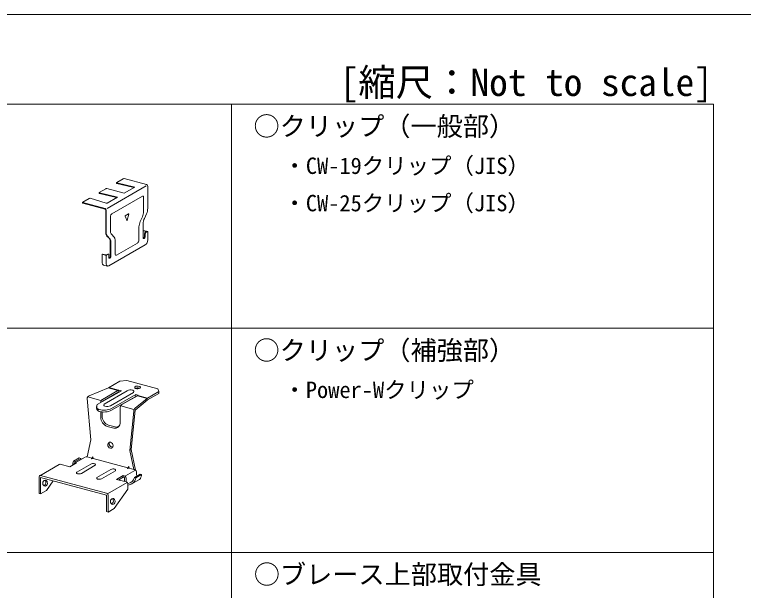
# Model space of a CAD drawing. Units: millimetres on the paper, enlarged 40 times. Extents: x -7800 to 7800, y -5387 to 5300.
# Drawn here: x -1950 to 0, y 3758 to 5300 of the extents above; entities that cross this region are included whole.
import ezdxf
from ezdxf.enums import TextEntityAlignment as Align

# ---------------------------------------------------------------- set-up
doc = ezdxf.new("R2010")
doc.units = ezdxf.units.MM
doc.header["$LTSCALE"] = 40
doc.layers.add('0-6_文字', color=7, linetype='Continuous')
doc.layers.add('F-6_文字', color=7, linetype='Continuous')
doc.layers.add('0-A_クリップ', color=7, linetype='Continuous', lineweight=18)
doc.layers.add('F-3_野縁', color=3, linetype='Continuous', lineweight=18)
doc.styles.add('ＭＳ ゴシック', font='')
doc.styles.get('ＭＳ ゴシック').set_extended_font_data('MS Gothic')

msp = doc.modelspace()

# ---------------------------------------------------------------- linework, layer by layer
at = {"layer": '0-A_クリップ'}
for p, q in [((-1659.22, 4860.48), (-1676.78, 4850.34)), ((-1597.09, 4844.82), (-1656.73, 4860.8)), ((-1702.45, 4781.17), (-1597.8, 4841.59)), ((-1677.24, 4849.79), (-1677.24, 4847.87)), ((-1676.63, 4849.32), (-1628.18, 4838.16)), ((-1676.63, 4847.4), (-1630.56, 4836.79)), ((-1593.75, 4840.09), (-1593.75, 4781.12)), ((-1723.8, 4822.91), (-1723.8, 4820.99)), ((-1705.78, 4833.6), (-1723.34, 4823.46)), ((-1723.18, 4822.44), (-1674.74, 4811.28)), ((-1723.18, 4820.52), (-1677.12, 4809.91)), ((-1768.2, 4797.28), (-1768.2, 4795.36)), ((-1767.74, 4797.82), (-1750.18, 4807.96)), ((-1704.81, 4795.03), (-1747.69, 4808.29)), ((-1674.74, 4811.28), (-1702.43, 4795.29)), ((-1690.2, 4766.07), (-1608.15, 4813.44)), ((-1604.95, 4811.6), (-1604.95, 4772.84)), ((-1707.94, 4780.82), (-1767.59, 4796.8)), ((-1767.59, 4794.88), (-1707.94, 4778.9)), ((-1706.27, 4776.54), (-1706.27, 4714.49)), ((-1704.6, 4776.09), (-1704.6, 4714.05)), ((-1704.6, 4776.09), (-1704.6, 4714.05)), ((-1693.4, 4760.53), (-1693.4, 4718.7)), ((-1654.34, 4759.81), (-1649.78, 4749.28)), ((-1644.84, 4766.4), (-1653.88, 4761.18)), ((-1648.76, 4749.34), (-1644.02, 4765.76)), ((-1608.15, 4758.36), (-1613.95, 4745.89)), ((-1602.75, 4754.17), (-1596.95, 4766.64)), ((-1605.95, 4739.69), (-1605.95, 4703.29)), ((-1617.15, 4731.41), (-1617.15, 4696.56)), ((-1604.88, 4722.11), (-1605.95, 4721.49)), ((-1596.75, 4718.81), (-1605.95, 4721.27)), ((-1604.88, 4722.11), (-1593.75, 4719.13)), ((-1599.3, 4715.93), (-1593.75, 4719.13)), ((-1593.75, 4719.13), (-1593.75, 4696.73)), ((-1703.07, 4706.78), (-1697.28, 4701.01)), ((-1701.4, 4706.34), (-1695.61, 4700.56)), ((-1690.2, 4710.98), (-1684.41, 4705.21)), ((-1602.07, 4706.94), (-1602.07, 4714.14)), ((-1596.75, 4718.81), (-1600.97, 4716.38)), ((-1600.4, 4706.49), (-1600.4, 4713.69)), ((-1697.95, 4626.97), (-1600.4, 4683.29)), ((-1694.08, 4693.3), (-1694.08, 4653.82)), ((-1692.41, 4653.37), (-1692.41, 4692.85)), ((-1681.21, 4659.57), (-1681.21, 4697.5)), ((-1676.89, 4655.86), (-1621.47, 4687.86)), ((-1715.73, 4658.11), (-1714.4, 4658.88)), ((-1715.73, 4635.71), (-1715.73, 4658.11)), ((-1704.6, 4655.13), (-1715.73, 4658.11)), ((-1714.4, 4658.88), (-1704.94, 4656.34)), ((-1704.94, 4656.34), (-1700.73, 4658.78)), ((-1704.6, 4655.13), (-1699.06, 4658.33)), ((-1704.6, 4655.13), (-1704.6, 4632.73)), ((-1704.6, 4632.73), (-1704.6, 4642.33)), ((-1700.17, 4658.88), (-1698.5, 4658.43)), ((-1697.95, 4650.17), (-1697.95, 4657.37)), ((-1712.44, 4629.32), (-1701.31, 4626.34)), ((-1668.19, 4318.45), (-1698.95, 4300.69)), ((-1668.19, 4318.45), (-1650.07, 4320.09)), ((-1650.07, 4320.09), (-1566.61, 4297.73)), ((-1750.24, 4279), (-1698.95, 4300.69)), ((-1728.72, 4255.57), (-1664.18, 4292.83)), ((-1714.79, 4269.5), (-1673.56, 4293.3)), ((-1710.6, 4257.22), (-1649.07, 4292.74)), ((-1698.26, 4301.09), (-1672.18, 4294.1)), ((-1672.18, 4294.1), (-1673.24, 4293.16)), ((-1672.18, 4294.1), (-1671.14, 4294.7)), ((-1671.14, 4294.7), (-1664.18, 4292.83)), ((-1563.87, 4290.49), (-1593.94, 4273.13)), ((-1566.61, 4297.73), (-1563.87, 4290.49)), ((-1756.04, 4271.74), (-1745.6, 4160.95)), ((-1754.41, 4276.11), (-1719.52, 4266.76)), ((-1693.21, 4252.56), (-1631.69, 4288.08)), ((-1690.47, 4245.32), (-1625.93, 4282.58)), ((-1690.47, 4240.52), (-1625.93, 4277.78)), ((-1662.63, 4255.52), (-1621.4, 4279.32)), ((-1595.17, 4272.29), (-1627.17, 4246.02)), ((-1625.93, 4282.58), (-1618.98, 4280.72)), ((-1625.93, 4277.78), (-1624.66, 4277.44)), ((-1621.4, 4279.32), (-1595.17, 4272.29)), ((-1620.02, 4280.12), (-1621.04, 4279.22)), ((-1620.02, 4280.12), (-1618.98, 4280.72)), ((-1620.02, 4280.12), (-1593.94, 4273.13)), ((-1595.17, 4272.29), (-1595, 4272.19)), ((-1593.94, 4273.13), (-1595, 4272.19)), ((-1563.87, 4285.69), (-1593.94, 4268.33)), ((-1719.52, 4261.96), (-1719.52, 4260.88)), ((-1665.98, 4252.42), (-1630.85, 4243)), ((-1595.17, 4267.49), (-1627.17, 4241.22)), ((-1595.17, 4267.49), (-1595, 4267.39)), ((-1593.94, 4268.33), (-1595, 4267.39)), ((-1730.38, 4250.55), (-1730.38, 4245.75)), ((-1719.52, 4236.55), (-1719.52, 4221.96)), ((-1715.99, 4225.26), (-1715.99, 4236.05)), ((-1667.36, 4247.98), (-1667.36, 4207.98)), ((-1630.85, 4238.2), (-1641.28, 4133)), ((-1627.17, 4241.22), (-1637.7, 4135.07)), ((-1631.04, 4238.25), (-1630.85, 4238.2)), ((-1684.75, 4192.64), (-1702.14, 4197.3)), ((-1681.22, 4195.94), (-1698.6, 4200.6)), ((-1756.04, 4115.74), (-1745.6, 4160.95)), ((-1641.28, 4133), (-1637.7, 4135.07)), ((-1637.7, 4135.07), (-1626.47, 4080.39)), ((-1789.28, 4098.69), (-1761.09, 4114.97)), ((-1756.04, 4115.74), (-1743.67, 4112.43)), ((-1641.28, 4133), (-1630.85, 4082.2)), ((-1882.82, 4065.22), (-1830.27, 4095.56)), ((-1802.18, 4089.1), (-1827.91, 4096)), ((-1784.23, 4099.46), (-1802.18, 4089.1)), ((-1776.9, 4112.93), (-1792.28, 4104.05)), ((-1792.28, 4104.05), (-1788.11, 4102.94)), ((-1772.73, 4111.82), (-1788.11, 4102.94)), ((-1746.35, 4096.35), (-1783.51, 4074.89)), ((-1772.73, 4111.82), (-1776.9, 4112.93)), ((-1772.73, 4111.82), (-1772.73, 4108.24)), ((-1739.81, 4111.4), (-1647.08, 4086.55)), ((-1734.17, 4093.09), (-1771.34, 4071.63)), ((-1692.45, 4081.91), (-1729.62, 4060.45)), ((-1680.28, 4078.65), (-1717.45, 4057.19)), ((-1653.27, 4065.15), (-1628.25, 4079.6)), ((-1643.22, 4085.51), (-1630.85, 4082.2)), ((-1884.63, 4062.18), (-1884.63, 4017.58)), ((-1880.46, 4065.66), (-1703.81, 4018.33)), ((-1880.46, 4060.86), (-1703.81, 4013.53)), ((-1880.46, 4060.86), (-1880.46, 4016.46)), ((-1659.05, 4065.92), (-1676.99, 4055.56)), ((-1659.05, 4061.12), (-1671.32, 4054.04)), ((-1659.05, 4065.92), (-1659.05, 4061.12)), ((-1655.92, 4059.16), (-1655.92, 4052.48)), ((-1651.75, 4059.16), (-1651.75, 4051.36)), ((-1614.16, 4069.33), (-1629.54, 4060.45)), ((-1629.54, 4060.45), (-1625.37, 4059.33)), ((-1609.99, 4068.21), (-1625.37, 4059.33)), ((-1623.55, 4075.44), (-1623.55, 4067.64)), ((-1609.99, 4068.21), (-1614.16, 4069.33)), ((-1846.31, 4051.71), (-1864.57, 4025.64)), ((-1701.03, 4016.4), (-1648.48, 4046.74)), ((-1651.26, 4048.67), (-1676.99, 4055.56)), ((-1647.09, 4029.55), (-1647.09, 4042.75)), ((-1615.78, 4055.36), (-1638.48, 4042.26)), ((-1884.63, 4017.58), (-1880.46, 4016.46)), ((-1880.46, 4016.46), (-1864.57, 4025.64)), ((-1647.09, 4029.55), (-1683.75, 3977.18)), ((-1703.81, 4013.53), (-1703.81, 3969.13)), ((-1699.64, 4012.41), (-1699.64, 3968.01)), ((-1703.81, 3969.13), (-1699.64, 3968.01)), ((-1699.64, 3968.01), (-1683.75, 3977.18))]:
    msp.add_line(p, q, dxfattribs=at)
for points in [[(-1628.18, 4838.16), (-1657, 4821.52), (-1703.29, 4833.92)], [(-1699.8, 4300.33), (-1673.7, 4293.33), (-1673.56, 4293.3), (-1673.24, 4293.16)], [(-1671.14, 4294.7), (-1671.14, 4289.9), (-1669.86, 4289.56)], [(-1563.87, 4290.49), (-1563.87, 4285.69), (-1563.87, 4290.49)], [(-1715.99, 4262.92), (-1715.99, 4264), (-1671.14, 4289.9)], [(-1625.93, 4282.58), (-1625.93, 4277.78), (-1625.93, 4282.58)], [(-1744.3, 4110.43), (-1743.67, 4112.43), (-1740.67, 4115.91)], [(-1647.71, 4084.55), (-1647.08, 4086.55), (-1644.08, 4090.03)]]:
    msp.add_lwpolyline(points, dxfattribs=at)
for points in [[(-1744.3, 4110.43), (-1739.81, 4111.4), (-1740.67, 4115.91)], [(-1647.71, 4084.55), (-1643.22, 4085.51), (-1644.08, 4090.03)]]:
    msp.add_lwpolyline(points, close=True, dxfattribs=at)
for centre, radius, start, end in [((-1639.94, 4275.95), 19.12, 71.8201, 118.55165), ((-1634.94, 4290.29), 3.94, 325.80639, 75.70059), ((-1625.23, 4301.7), 3.33, 149.89674, 251.61024), ((-1620.99, 4292.02), 13.4, 68.2687, 122.10305), ((-1620.99, 4287.22), 13.4, 68.2687, 122.10305), ((-1621.5, 4312.94), 15.17, 251.61348, 298.75827), ((-1616.13, 4301.67), 2.8, 313.57206, 87.93492), ((-1616.13, 4296.87), 2.8, 61.60999, 87.93492), ((-1747.95, 4271.22), 8.1, 106.40681, 176.31208), ((-1721.95, 4250.55), 8.43, 143.41838, 258.0886), ((-1710.59, 4261.6), 8.94, 117.98867, 177.69246), ((-1707.62, 4254.9), 3.77, 142.01362, 259.49336), ((-1702.74, 4273.68), 23.17, 256.08569, 294.28606), ((-1658.45, 4247.64), 8.92, 117.89421, 177.78692), ((-1721.95, 4245.75), 8.43, 180, 258.0886), ((-1711.07, 4287.83), 47.24, 254.50822, 295.86353), ((-1711.07, 4283.03), 47.24, 254.50822, 295.86353), ((-1621.02, 4238.43), 9.78, 129.03646, 181.02761), ((-1693.35, 4221.96), 26.18, 179.99422, 250.38044), ((-1689.81, 4225.26), 26.18, 179.99422, 250.38044), ((-1682.09, 4207.16), 14.75, 259.6274, 3.22024), ((-1678.56, 4210.46), 14.75, 259.6274, 303.5874), ((-1694.07, 4148.68), 6.33, 84.30662, 178.54102), ((-1690.72, 4152.02), 6.33, 156.97233, 178.54102), ((-1695.32, 4146.27), 8.91, 352.54231, 77.83235), ((-1691.7, 4147.59), 8.79, 171.82754, 258.54712), ((-1688.35, 4150.94), 8.79, 171.82754, 258.54712), ((-1693.33, 4145.85), 6.88, 269.04164, 353.806), ((-1689.98, 4149.2), 6.88, 269.04164, 294.86715), ((-1757.56, 4108.86), 7.05, 77.52587, 103.16379), ((-1828.46, 4092.42), 3.62, 81.25102, 120), ((-1770.29, 4095.07), 23.76, 157.78262, 183.0224), ((-1785.76, 4092.58), 7.05, 77.52587, 145.02292), ((-1774.97, 4096.53), 14.62, 154.00561, 171.88453), ((-1740.02, 4085.37), 12.67, 70.42683, 119.94492), ((-1736.22, 4094.73), 2.62, 321.35225, 80.15473), ((-1686.12, 4070.93), 12.67, 70.42683, 119.94492), ((-1682.32, 4080.29), 2.62, 321.35225, 80.15473), ((-1631.68, 4073.98), 8.26, 10.20735, 84.23849), ((-1881.01, 4062.08), 3.62, 81.25102, 181.59662), ((-1781.49, 4073.25), 2.61, 140.98999, 260.51699), ((-1777.75, 4083.54), 13.53, 252.08185, 298.2899), ((-1727.59, 4058.81), 2.61, 140.98999, 260.51699), ((-1723.86, 4069.1), 13.53, 252.08185, 298.2899), ((-1659.88, 4057.7), 8.26, 10.20735, 84.23849), ((-1658.26, 4058.91), 2.35, 6.25605, 109.71548), ((-1649.08, 4064), 24.17, 274.73124, 348.85232), ((-1647.98, 4063.24), 18.65, 273.77724, 351.39612), ((-1616.2, 4067.87), 7.35, 181.76031, 208.10982), ((-1631.11, 4070.01), 21.2, 316.30354, 355.1359), ((-1867.29, 4044.28), 7.23, 173.80428, 267.22206), ((-1866.62, 4045.27), 7.86, 97.44783, 181.52583), ((-1874.76, 4046.23), 8.57, 292.97396, 19.80707), ((-1873.27, 4047.57), 6.77, 13.39598, 50.28505), ((-1869.1, 4046.45), 6.77, 13.39598, 77.58312), ((-1870.58, 4045.11), 8.57, 290.05441, 19.80707), ((-1644.6, 4051.05), 11.41, 172.78053, 185.66135), ((-1645.7, 4050.63), 6.09, 173.05826, 198.17987), ((-1653.23, 4042.85), 6.14, 359.03981, 71.33485), ((-1705.78, 4012.51), 6.14, 359.03981, 71.33485), ((-1685.8, 3996.82), 7.86, 97.44783, 181.52583), ((-1693.93, 3997.78), 8.57, 292.97396, 19.80707), ((-1692.45, 3999.12), 6.77, 13.39598, 50.28505), ((-1688.28, 3998), 6.77, 13.39598, 77.58312), ((-1689.76, 3996.66), 8.57, 290.05441, 19.80707), ((-1686.47, 3995.83), 7.23, 173.80428, 267.22206)]:
    msp.add_arc(centre, radius, start, end, dxfattribs=at)
for centre, major_axis, ratio, start_param, end_param in [((-1657.91, 4860.12), (1.76, 0.23), 0.414214, 0.7853982, 2.3561945), ((-1675.41, 4850.02), (1.83, 0.27), 0.393616, 2.3561945, 3.9269908), ((-1675.41, 4848.1), (1.83, 0.27), 0.393616, 3.0827318, 3.9269908), ((-1630.77, 4837.77), (1.83, 0.27), 0.393616, 5.4977871, 7.0685835), ((-1597.09, 4840.98), (1.86, -3.69), 0.751651, 0.9790195, 2.5498158), ((-1721.96, 4823.14), (1.83, 0.27), 0.393616, 2.3561945, 3.9269908), ((-1721.96, 4821.22), (1.83, 0.27), 0.393616, 3.0827318, 3.9269908), ((-1704.47, 4833.24), (1.76, 0.23), 0.414214, 0.7853982, 2.3561945), ((-1766.37, 4797.51), (1.83, 0.27), 0.393616, 2.3561945, 3.9269908), ((-1748.87, 4807.61), (1.76, 0.23), 0.414214, 0.7853982, 2.3561945), ((-1608.15, 4809.75), (2.26, 3.92), 0.57735, 5.4977871, 7.0685835), ((-1766.37, 4795.59), (1.83, 0.27), 0.393616, 3.0827318, 3.9269908), ((-1707.94, 4776.98), (1.86, -3.69), 0.751651, 0.9790195, 2.5498158), ((-1707.94, 4776.98), (-0.93, 1.84), 0.751651, 4.1206122, 5.6914085), ((-1703.68, 4795.68), (1.69, 0.19), 0.436721, 3.9269908, 5.4977871), ((-1596.95, 4774.24), (-2.26, -10.24), 0.221, 0.7853982, 2.3561945), ((-1690.2, 4762.38), (2.26, 3.92), 0.57735, 0.7853982, 2.3561945), ((-1653.5, 4760.29), (0.32, 0.969), 0.891175, 0.7853982, 2.3561945), ((-1645.22, 4765.07), (1.12, 1.43), 0.40299, 5.4977871, 7.0685835), ((-1608.15, 4765.95), (-2.26, -10.24), 0.221, 0.7853982, 2.3561945), ((-1649.36, 4750.73), (0.13, -2), 0.359188, 5.4977871, 7.0685835), ((-1613.95, 4738.3), (-2.26, -10.24), 0.221, 3.9269908, 5.4977871), ((-1602.75, 4746.58), (-2.26, -10.24), 0.221, 3.9269908, 5.4977871), ((-1703.07, 4711.3), (2.26, -5.45), 0.415023, 3.9269908, 5.4977871), ((-1701.4, 4710.86), (2.26, -5.45), 0.415023, 3.9269908, 5.4977871), ((-1697.28, 4696.49), (2.26, -5.45), 0.415023, 0.7853982, 2.3561945), ((-1695.61, 4696.04), (2.26, -5.45), 0.415023, 0.7853982, 2.3561945), ((-1690.2, 4715.5), (2.26, -5.45), 0.415023, 3.9269908, 5.4977871), ((-1684.41, 4700.69), (2.26, -5.45), 0.415023, 0.7853982, 2.3561945), ((-1603.18, 4704.89), (1.5, 4.23), 0.550454, 2.1447675, 3.0921943), ((-1604.84, 4705.34), (1.5, 4.23), 0.550454, 3.5422609, 5.2863602), ((-1603.18, 4704.89), (1.5, 4.23), 0.550454, 3.0921943, 5.2863602), ((-1600.97, 4714.78), (0.6, 1.69), 0.550454, 0.5739712, 2.1447675), ((-1599.3, 4714.33), (0.6, 1.69), 0.550454, 0.5739712, 2.1447675), ((-1621.47, 4694.06), (-2.36, -6.55), 0.551685, 0.578676, 2.1494724), ((-1600.4, 4692.89), (-3.61, -10.15), 0.550454, 0.5739712, 2.1447675), ((-1700.73, 4657.18), (0.6, 1.69), 0.550454, 0.044177, 0.5739712), ((-1699.06, 4656.73), (0.6, 1.69), 0.550454, 5.2863602, 6.8571565), ((-1695.18, 4651.77), (1.5, 4.23), 0.550454, 2.1447675, 3.0921943), ((-1696.85, 4652.22), (1.5, 4.23), 0.550454, 3.5422609, 5.2863602), ((-1695.18, 4651.77), (1.5, 4.23), 0.550454, 3.0921943, 5.2863602), ((-1676.89, 4662.06), (-2.36, -6.55), 0.551685, 5.291065, 6.8618613), ((-1709.08, 4639.55), (-3.61, -10.15), 0.550454, 5.2863602, 6.3273623), ((-1697.95, 4636.57), (-3.61, -10.15), 0.550454, 5.2863602, 6.8571565)]:
    msp.add_ellipse(centre, major_axis=major_axis, ratio=ratio, start_param=start_param, end_param=end_param, dxfattribs=at)
at = {"layer": 'F-3_野縁'}
for p, q in [((-7640, 5060), (-80, 5060)), ((-1370, 5060), (-1370, 2660)), ((-80, 5060), (-80, 2060)), ((-7640, 4460), (-80, 4460)), ((-7640, 3860), (-80, 3860))]:
    msp.add_line(p, q, dxfattribs=at)
msp.add_lwpolyline([(-7800, 5300), (7800, 5300), (7800, -5300)], dxfattribs=at)

# ---------------------------------------------------------------- texts
at = {"layer": '0-6_文字', "style": 'ＭＳ ゴシック'}
for s, height, p in [('○クリップ（一般部）', 51.32, (-1310.75, 4960)), ('・CW-19クリップ（JIS）', 43.99, (-1230.75, 4860)), ('・CW-25クリップ（JIS）', 43.99, (-1230.75, 4760)), ('○クリップ（補強部）', 51.32, (-1310.75, 4360)), ('・Power-Wクリップ', 43.99, (-1230.75, 4260)), ('○ブレース上部取付金具', 51.32, (-1310, 3760))]:
    msp.add_text(s, height=height, dxfattribs=at).set_placement(p, align=Align.BOTTOM_LEFT)
at = {"layer": 'F-6_文字', "style": 'ＭＳ ゴシック'}
msp.add_text('[縮尺：Not to scale]', height=73.31, dxfattribs=at).set_placement((-1080, 5060), align=Align.BOTTOM_LEFT)

doc.saveas('drawing.dxf')
